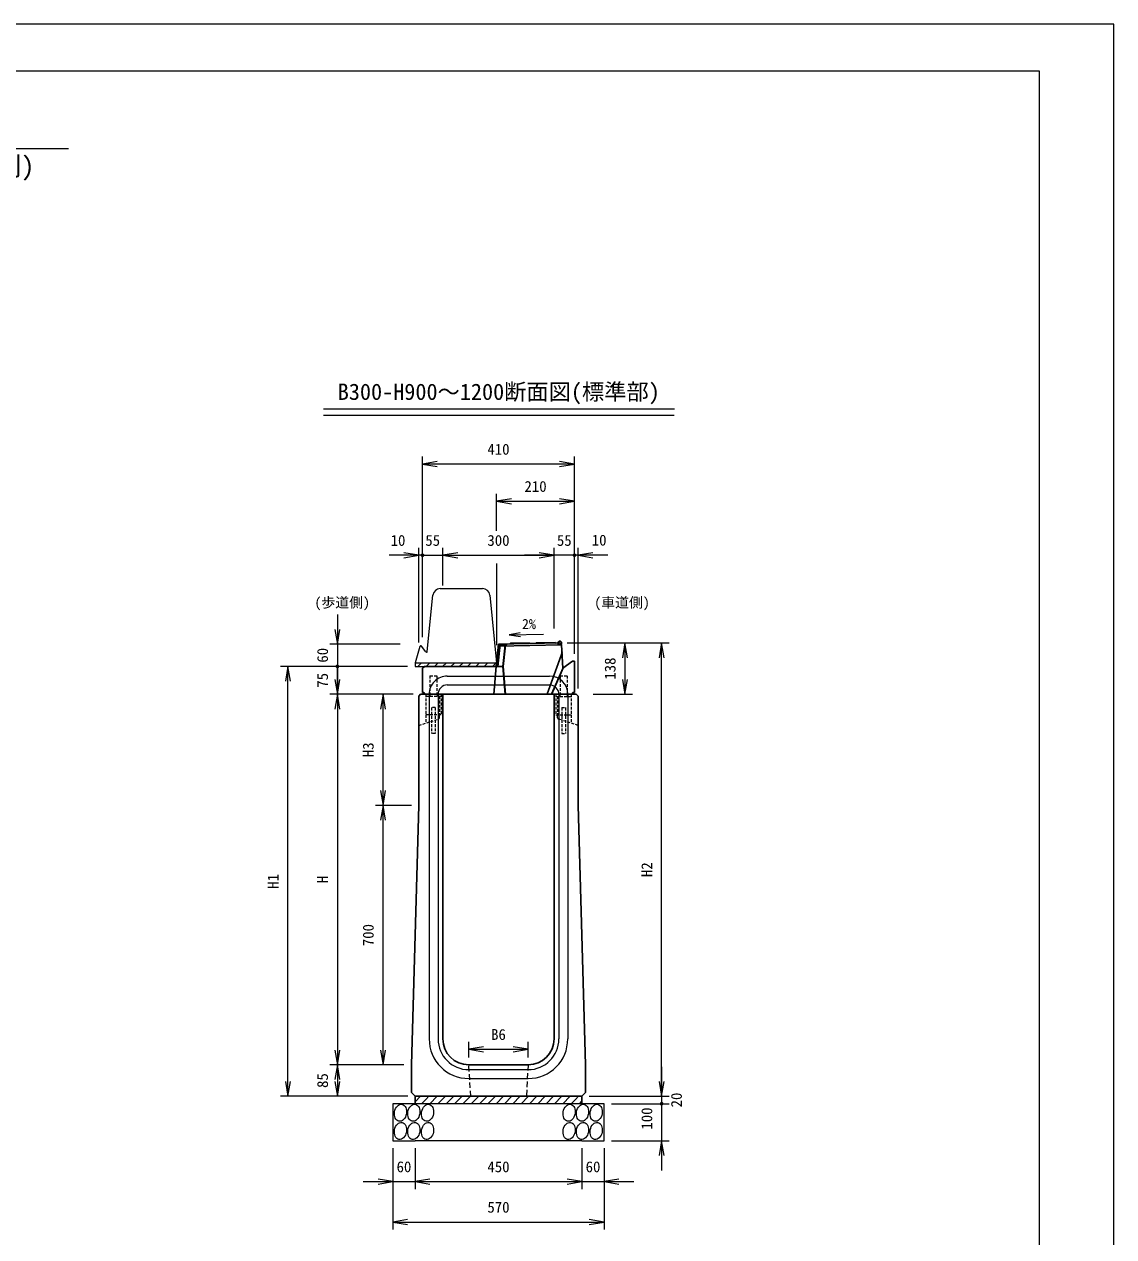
# Model space of a CAD drawing. Units: millimetres at full size, sheet at 1:20. Extents: x 0 to 8400, y 0 to 5940.
# Drawn here: x 5461 to 8400, y 2668 to 5940 of the extents above; entities that cross this region are included whole.
import ezdxf
from ezdxf.enums import TextEntityAlignment as Align

# ---------------------------------------------------------------- set-up
doc = ezdxf.new("R2010")
doc.units = ezdxf.units.MM
doc.header["$LTSCALE"] = 20
doc.header["$PDMODE"] = 32
doc.header["$PDSIZE"] = 10
doc.linetypes.add('USER1', pattern=[0.5625, 0.375, -0.1875])
doc.linetypes.add('USER2', pattern=[1.125, 0.75, -0.375])
for name, color, linetype, lineweight in [('0_2', 7, 'Continuous', 25), ('1', 7, 'Continuous', 9), ('ACC(細線）', 4, 'USER1', 13), ('CON2(細線）', 6, 'Continuous', 13), ('CON（太線）', 1, 'Continuous', 25), ('WORKLAYER', 2, 'Continuous', 25), ('寸法線', 7, 'Continuous', 9), ('構造物-寸法', 7, 'Continuous', 9)]:
    doc.layers.add(name, color=color, linetype=linetype, lineweight=lineweight)
doc.layers.add('Defpoints_5', color=7, linetype='Continuous')
doc.styles.add('ＭＳ ゴシック', font='')
doc.styles.get('ＭＳ ゴシック').set_extended_font_data('MS Gothic')

# ---------------------------------------------------------------- blocks, each defined once
blk = doc.blocks.new('open_arrow')
at = {"color": 0, "linetype": 'Continuous', "lineweight": -2}
blk.add_lwpolyline([(7.5, 1.25), (0, 0), (7.5, -1.25)], dxfattribs=at)
blk = doc.blocks.new('filled_dot')
at = {"color": 0, "linetype": 'Continuous', "lineweight": -2, "const_width": 1.25}
blk.add_lwpolyline([(-0.625, 0, 1), (0.625, 0, 1)], format="xyb", close=True, dxfattribs=at)

msp = doc.modelspace()

# ---------------------------------------------------------------- linework, layer by layer
at = {"layer": '0_2', "lineweight": 13}
for p, q in [((6583.23, 4417.18), (6697.03, 4417.18)), ((6548.13, 4247.15), (6563.33, 4399.17)), ((6716.93, 4399.17), (6735.13, 4217.18)), ((6527.65, 4260.85), (6515.13, 4217.18)), ((6544.56, 4246.12), (6532.38, 4261.76)), ((6515.13, 4217.18), (6515.13, 4207.18)), ((6515.13, 4217.18), (6735.13, 4217.18)), ((6515.13, 4207.18), (6734.13, 4207.18))]:
    msp.add_line(p, q, dxfattribs=at)
at = {"layer": '0_2', "color": 3}
for p, q in [((6759.41, 4264.44), (6744.41, 4264.44)), ((6753.2, 4207.18), (6759.41, 4264.44)), ((6762.61, 4267.68), (6759.41, 4264.44)), ((6734.13, 4207.18), (6727.92, 4132.18)), ((6753.2, 4207.18), (6734.13, 4207.18)), ((6753.2, 4207.18), (6759.41, 4132.18))]:
    msp.add_line(p, q, dxfattribs=at)
at = {"layer": '0_2', "lineweight": 13}
for centre, radius, start, end in [((6583.23, 4397.18), 20, 90, 174.28941), ((6697.03, 4397.18), 20, 5.71059, 90), ((6530.25, 4260.1), 2.7, 37.91649, 164), ((6546.14, 4247.35), 2, 217.91649, 354.28941)]:
    msp.add_arc(centre, radius, start, end, dxfattribs=at)
at = {"layer": '1'}
for p, q in [((6267.64, 4885.57), (7214.37, 4885.57)), ((6268.22, 4901.98), (7214.96, 4901.98))]:
    msp.add_line(p, q, dxfattribs=at)
at = {"layer": 'ACC(細線）'}
for p, q in [((6555.12, 4182.18), (6574.12, 4182.18)), ((6555.12, 4182.18), (6555.12, 4132.18)), ((6574.12, 4182.18), (6574.12, 4132.18)), ((6906.12, 4182.18), (6906.12, 4132.18)), ((6906.12, 4182.18), (6925.12, 4182.18)), ((6925.12, 4182.18), (6925.12, 4132.18)), ((6544.12, 4132.18), (6544.12, 4076.18)), ((6585.12, 4132.18), (6544.12, 4132.18)), ((6585.12, 4132.18), (6544.12, 4132.18)), ((6585.12, 4126.18), (6544.12, 4126.18)), ((6554.62, 4132.18), (6554.62, 4126.18)), ((6574.62, 4132.18), (6574.62, 4126.18)), ((6580.62, 4126.18), (6580.62, 4076.18)), ((6585.12, 4132.18), (6585.12, 4076.18)), ((6895.12, 4132.18), (6895.12, 4076.18)), ((6895.12, 4132.18), (6936.12, 4132.18)), ((6895.12, 4132.18), (6936.12, 4132.18)), ((6895.12, 4126.18), (6936.12, 4126.18)), ((6899.62, 4126.18), (6899.62, 4076.18)), ((6905.62, 4132.18), (6905.62, 4126.18)), ((6925.62, 4132.18), (6925.62, 4126.18)), ((6936.12, 4132.18), (6936.12, 4076.18)), ((6559.62, 4096.18), (6559.62, 4026.18)), ((6569.62, 4096.18), (6559.62, 4096.18)), ((6569.62, 4096.18), (6569.62, 4026.18)), ((6910.62, 4096.18), (6910.62, 4026.18)), ((6910.62, 4096.18), (6920.62, 4096.18)), ((6920.62, 4096.18), (6920.62, 4026.18)), ((6525.12, 4047.88), (6578.56, 4065.5)), ((6585.12, 4076.18), (6544.12, 4076.18)), ((6544.12, 4076.18), (6544.12, 4054.15)), ((6580.62, 4068.35), (6580.62, 4076.18)), ((6895.12, 4076.18), (6936.12, 4076.18)), ((6899.62, 4068.35), (6899.62, 4076.18)), ((6955.12, 4047.88), (6901.69, 4065.5)), ((6936.12, 4076.18), (6936.12, 4054.15)), ((6569.62, 4026.18), (6559.62, 4026.18)), ((6910.62, 4026.18), (6920.62, 4026.18))]:
    msp.add_line(p, q, dxfattribs=at)
for centre, start, end in [((6577.62, 4068.35), 288.24585, 0), ((6902.62, 4068.35), 180, 251.75415)]:
    msp.add_arc(centre, 3, start, end, dxfattribs=at)
at = {"layer": 'CON2(細線）'}
for p, q in [((6602.12, 4181.18), (6878.12, 4181.18)), ((6602.12, 4157.18), (6878.12, 4157.18)), ((6553.12, 4132.18), (6553.12, 3202.18)), ((6577.12, 4132.18), (6577.12, 3202.18)), ((6903.12, 4132.18), (6903.12, 3202.18)), ((6927.12, 4132.18), (6927.12, 3202.18)), ((6660.12, 3119.18), (6820.12, 3119.18)), ((6660.12, 3095.18), (6820.12, 3095.18))]:
    msp.add_line(p, q, dxfattribs=at)
at = {"layer": 'CON2(細線）', "linetype": 'USER2'}
for p, q in [((6665.12, 3047.18), (6660.12, 3132.18)), ((6820.12, 3132.18), (6815.12, 3047.18))]:
    msp.add_line(p, q, dxfattribs=at)
at = {"layer": 'CON2(細線）'}
for centre, radius, start, end in [((6602.12, 4132.18), 49, 90, 180.00009), ((6602.12, 4132.18), 25, 90, 180.00009), ((6878.12, 4132.18), 49, 0, 90), ((6878.12, 4132.18), 25, 0, 90), ((6660.12, 3202.18), 107, 180.00009, 270), ((6660.12, 3202.18), 83, 180.00009, 270), ((6820.12, 3202.18), 107, 270, 0), ((6820.12, 3202.18), 83, 270, 0)]:
    msp.add_arc(centre, radius, start, end, dxfattribs=at)
at = {"layer": 'CON（太線）'}
for p, q in [((6740.13, 4267.27), (6734.13, 4207.18)), ((6741.15, 4264.44), (6735.46, 4207.5)), ((6744.66, 4267.36), (6738.65, 4207.18)), ((6740.13, 4267.27), (6905.41, 4270.42)), ((6772.12, 4269.88), (6823.12, 4270.86)), ((6842.12, 4271.22), (6893.12, 4272.19)), ((6905.41, 4270.42), (6910.43, 4265.42)), ((6910.43, 4265.42), (6914.07, 4202.93)), ((6940.12, 4221.18), (6914.07, 4202.93)), ((6945.12, 4221.18), (6940.12, 4221.18)), ((6945.12, 4137.18), (6945.12, 4221.18)), ((6540.12, 4207.18), (6535.12, 4202.18)), ((6535.12, 4202.18), (6535.12, 4137.18)), ((6540.12, 4207.18), (6734.13, 4207.18)), ((6913.87, 4206.45), (6915.59, 4204)), ((6530.12, 4132.18), (6525.12, 4127.18)), ((6525.12, 4127.18), (6525.12, 3832.18)), ((6530.12, 4132.18), (6590.12, 4132.18)), ((6539.12, 4137.18), (6535.12, 4137.18)), ((6541.12, 4132.18), (6539.12, 4137.18)), ((6541.12, 4132.18), (6939.12, 4132.18)), ((6590.12, 4132.18), (6590.12, 3202.18)), ((6890.12, 4132.18), (6890.12, 3202.18)), ((6890.12, 4132.18), (6950.12, 4132.18)), ((6939.12, 4132.18), (6941.12, 4137.18)), ((6939.12, 4132.18), (6941.12, 4137.18)), ((6941.12, 4137.18), (6945.12, 4137.18)), ((6941.12, 4137.18), (6945.12, 4137.18)), ((6950.12, 4132.18), (6955.12, 4127.18)), ((6955.12, 3832.18), (6955.12, 4127.18)), ((6525.12, 3832.18), (6505.12, 3132.18)), ((6955.12, 3832.18), (6975.12, 3132.18)), ((6505.12, 3057.18), (6505.12, 3132.18)), ((6820.12, 3132.18), (6660.12, 3132.18)), ((6975.12, 3057.18), (6975.12, 3132.18)), ((6505.12, 3057.18), (6515.12, 3047.18)), ((6515.12, 3047.18), (6965.12, 3047.18)), ((6515.12, 3047.18), (6515.12, 3027.18)), ((6975.12, 3057.18), (6965.12, 3047.18)), ((6965.12, 3047.18), (6965.12, 3027.18))]:
    msp.add_line(p, q, dxfattribs=at)
at = {"layer": 'CON（太線）', "color": 2}
msp.add_line((6739.62, 4262.17), (6910.43, 4265.42), dxfattribs=at)
at = {"layer": 'CON（太線）'}
for centre, start, end in [((6660.12, 3202.18), 180.00004, 270), ((6820.12, 3202.18), 270, 0)]:
    msp.add_arc(centre, 70, start, end, dxfattribs=at)
at = {"layer": 'Defpoints_5'}
msp.add_point((6905.41, 4270.42), dxfattribs=at)
msp.add_point((6905.41, 4270.42), dxfattribs=at)
at = {"layer": 'WORKLAYER', "color": 3}
msp.add_line((6738.65, 4207.18), (6744.66, 4267.36), dxfattribs=at)
at = {"layer": 'WORKLAYER'}
for p, q in [((6758.41, 4264.44), (6752.19, 4207.18)), ((6761.58, 4267.66), (6758.41, 4264.44)), ((6758.41, 4132.18), (6752.19, 4207.18))]:
    msp.add_line(p, q, dxfattribs=at)
at = {"layer": '寸法線'}
for p, q in [((6799.04, 4298.08), (6769.14, 4292.51)), ((6769.14, 4292.51), (6862.01, 4294.28)), ((6769.14, 4292.51), (6799.23, 4288.08))]:
    msp.add_line(p, q, dxfattribs=at)
at = {"layer": '構造物-寸法'}
for p, q in [((2999.66, 5604.82), (5580.42, 5604.82)), ((6535.12, 4285.84), (6535.12, 4773.19)), ((6945.12, 4753.19), (6535.12, 4753.19)), ((6945.12, 4241.18), (6945.12, 4773.19)), ((6735.13, 4573.25), (6735.13, 4672.89)), ((6735.13, 4652.89), (6945.12, 4652.89)), ((6945.12, 4241.18), (6945.12, 4672.89)), ((6525.12, 4272.15), (6525.12, 4527.21)), ((6535.12, 4285.84), (6535.12, 4527.21)), ((6535.12, 4285.84), (6535.12, 4527.21)), ((6590.12, 4425.46), (6590.12, 4527.21)), ((6590.12, 4425.46), (6590.12, 4527.21)), ((6890.12, 4309.5), (6890.12, 4527.21)), ((6890.12, 4309.53), (6890.12, 4527.21)), ((6945.12, 4241.18), (6945.12, 4527.21)), ((6945.12, 4241.18), (6945.12, 4527.21)), ((6955.12, 4147.18), (6955.12, 4527.21)), ((6535.12, 4507.21), (6445.12, 4507.21)), ((6535.12, 4507.21), (6670.12, 4507.21)), ((6590.12, 4507.21), (6890.12, 4507.21)), ((6735.13, 4484.76), (6735.13, 4264.64)), ((6945.12, 4507.21), (6810.12, 4507.21)), ((7035.12, 4507.21), (6865.12, 4507.21)), ((6305.47, 4347.28), (6305.47, 4127.18)), ((6475.22, 4267.28), (6285.47, 4267.28)), ((6741.15, 4264.44), (6744.33, 4264.12)), ((6925.41, 4270.42), (7200.23, 4270.42)), ((6925.41, 4270.42), (7101.25, 4270.42)), ((7081.25, 4270.42), (7081.25, 4132.18)), ((7180.23, 3047.18), (7180.23, 4270.42)), ((6911.57, 4246.19), (6870.27, 4132.18)), ((6911.7, 4243.61), (6871.33, 4132.18)), ((6494.97, 4207.18), (6152.01, 4207.18)), ((6172.01, 3047.18), (6172.01, 4207.18)), ((6494.97, 4207.18), (6285.47, 4207.18)), ((6381.41, 4207.18), (6285.47, 4207.18)), ((6305.47, 4132.18), (6305.47, 4207.18)), ((6522.15, 4207.18), (6532.15, 4217.18)), ((6544.6, 4207.18), (6554.6, 4217.18)), ((6567.05, 4207.18), (6577.05, 4217.18)), ((6589.5, 4207.18), (6599.5, 4217.18)), ((6611.95, 4207.18), (6621.95, 4217.18)), ((6634.4, 4207.18), (6644.4, 4217.18)), ((6656.85, 4207.18), (6666.85, 4217.18)), ((6679.3, 4207.18), (6689.3, 4217.18)), ((6701.75, 4207.18), (6711.75, 4217.18)), ((6724.21, 4207.18), (6734.21, 4217.18)), ((6738.65, 4207.18), (6735.46, 4207.5)), ((6914.06, 4203.03), (6882.54, 4132.18)), ((6915.59, 4204), (6883.64, 4132.18)), ((6510.12, 4132.18), (6285.47, 4132.18)), ((6510.12, 4132.18), (6285.47, 4132.18)), ((6305.47, 4132.18), (6305.47, 3132.18)), ((6510.12, 4132.18), (6408.72, 4132.18)), ((6428.72, 3832.18), (6428.72, 4132.18)), ((6870.27, 4132.18), (6883.64, 4132.18)), ((6995.12, 4132.18), (7101.25, 4132.18)), ((6505.12, 3832.18), (6408.72, 3832.18)), ((6505.12, 3832.18), (6408.72, 3832.18)), ((6428.72, 3132.18), (6428.72, 3832.18)), ((6660.12, 3152.18), (6660.12, 3194.06)), ((6660.12, 3174.06), (6820.12, 3174.06)), ((6820.12, 3152.18), (6820.12, 3194.06)), ((6485.12, 3132.18), (6285.47, 3132.18)), ((6485.12, 3132.18), (6285.47, 3132.18)), ((6305.47, 3132.18), (6305.47, 3047.18)), ((6485.12, 3132.18), (6408.72, 3132.18)), ((7180.23, 3127.18), (7180.23, 2947.18)), ((6495.12, 3047.18), (6152.01, 3047.18)), ((6495.12, 3047.18), (6285.47, 3047.18)), ((6515.12, 3032.72), (6529.58, 3047.18)), ((6543.82, 3038.97), (6552.03, 3047.18)), ((6554.48, 3027.18), (6574.48, 3047.18)), ((6576.93, 3027.18), (6596.93, 3047.18)), ((6599.38, 3027.18), (6619.38, 3047.18)), ((6621.84, 3027.18), (6641.84, 3047.18)), ((6644.29, 3027.18), (6664.29, 3047.18)), ((6666.74, 3027.18), (6686.74, 3047.18)), ((6689.19, 3027.18), (6709.19, 3047.18)), ((6711.64, 3027.18), (6731.64, 3047.18)), ((6734.09, 3027.18), (6754.09, 3047.18)), ((6756.54, 3027.18), (6776.54, 3047.18)), ((6778.99, 3027.18), (6798.99, 3047.18)), ((6801.44, 3027.18), (6821.44, 3047.18)), ((6823.89, 3027.18), (6843.89, 3047.18)), ((6846.34, 3027.18), (6866.34, 3047.18)), ((6868.79, 3027.18), (6888.79, 3047.18)), ((6891.24, 3027.18), (6911.24, 3047.18)), ((6913.69, 3027.18), (6933.69, 3047.18)), ((6947.93, 3038.97), (6956.14, 3047.18)), ((6985.12, 3047.18), (7200.23, 3047.18)), ((6985.13, 3047.18), (7200.23, 3047.18)), ((6515.12, 3027.18), (6455.12, 3027.18)), ((6455.12, 3027.18), (6455.12, 2927.18)), ((6965.12, 3027.18), (6515.12, 3027.18)), ((6532.03, 3027.18), (6543.82, 3038.97)), ((6936.14, 3027.18), (6947.93, 3038.97)), ((6958.59, 3027.18), (6965.12, 3033.71)), ((7025.12, 3027.18), (6965.12, 3027.18)), ((7025.12, 2927.18), (7025.12, 3027.18)), ((7045.13, 3027.18), (7200.23, 3027.18)), ((7045.13, 3027.18), (7200.23, 3027.18)), ((7180.23, 3027.18), (7180.23, 2847.18)), ((6455.12, 2927.18), (6515.12, 2927.18)), ((6965.12, 2927.18), (6515.12, 2927.18)), ((6965.12, 2927.18), (7025.12, 2927.18)), ((7045.13, 2927.18), (7200.23, 2927.18)), ((6455.12, 2907.18), (6455.12, 2797.02)), ((6455.12, 2907.18), (6455.12, 2687.94)), ((6515.12, 2907.18), (6515.12, 2797.02)), ((6515.12, 2907.18), (6515.12, 2797.02)), ((6965.12, 2907.18), (6965.12, 2797.02)), ((6965.12, 2907.18), (6965.12, 2797.02)), ((7025.12, 2907.18), (7025.12, 2797.02)), ((7025.12, 2907.18), (7025.12, 2687.94)), ((6375.12, 2817.02), (6595.12, 2817.02)), ((6515.12, 2817.02), (6965.12, 2817.02)), ((6885.12, 2817.02), (7105.12, 2817.02)), ((6455.12, 2707.94), (7025.12, 2707.94))]:
    msp.add_line(p, q, dxfattribs=at)
at = {"layer": '構造物-寸法', "color": 1}
for p, q in [((6770.12, 4267.85), (6772.12, 4269.88)), ((6823.12, 4270.86), (6825.12, 4268.89)), ((6840.13, 4269.18), (6842.12, 4271.22)), ((6893.12, 4272.19), (6896.08, 4270.25))]:
    msp.add_line(p, q, dxfattribs=at)
at = {"layer": '構造物-寸法', "color": 5}
for p, q in [((6911.57, 4246.19), (6870.27, 4132.18)), ((6883.64, 4132.18), (6915.59, 4204))]:
    msp.add_line(p, q, dxfattribs=at)
at = {"layer": '構造物-寸法', "color": 2}
msp.add_lwpolyline([(0, 5940), (0, 0), (8400, 0), (8400, 5940)], close=True, dxfattribs=at)
at = {"layer": '構造物-寸法'}
msp.add_lwpolyline([(200, 5813.45), (200, 273.45), (8200, 273.45), (8200, 5813.45)], close=True, dxfattribs=at)
for centre in [(6475.71, 3002.76), (6511.71, 3002.76), (6548.71, 3002.76), (6930.71, 3002.76), (6966.71, 3002.76), (7003.71, 3002.76), (6475.71, 2953.76), (6511.71, 2953.76), (6548.71, 2953.76), (6930.71, 2953.76), (6966.71, 2953.76), (7003.71, 2953.76)]:
    msp.add_ellipse(centre, major_axis=(-4.13, -22.89), ratio=0.698644, dxfattribs=at)

# ---------------------------------------------------------------- block references
for name, p, xscale, yscale in [('open_arrow', (6535.12, 4753.19), 5.33, 5.33), ('open_arrow', (6735.13, 4652.89), 5.33, 5.33), ('filled_dot', (6535.12, 4507.21), 4, 4), ('open_arrow', (6590.12, 4507.21), 5.33, 5.33), ('open_arrow', (6590.12, 4507.21), 5.33, 5.33), ('open_arrow', (6955.12, 4507.21), 5.33, 5.33), ('open_arrow', (6660.12, 3174.06), 5.33, 5.33), ('open_arrow', (6515.12, 2817.02), 5.33, 5.33), ('open_arrow', (6515.12, 2817.02), 5.33, 5.33), ('open_arrow', (7025.12, 2817.02), 5.33, 5.33), ('open_arrow', (6455.12, 2707.94), 5.33, 5.33)]:
    msp.add_blockref(name, p, dxfattribs=dict(at, xscale=xscale, yscale=yscale))
for name, p, xscale, yscale, rotation in [('open_arrow', (6945.12, 4753.19), 5.33, 5.33, 180), ('open_arrow', (6945.12, 4652.89), 5.33, 5.33, 180), ('open_arrow', (6525.12, 4507.21), 5.33, 5.33, 180), ('filled_dot', (6535.12, 4507.21), 4, 4, 180), ('open_arrow', (6890.12, 4507.21), 5.33, 5.33, 180), ('open_arrow', (6890.12, 4507.21), 5.33, 5.33, 180), ('filled_dot', (6945.12, 4507.21), 4, 4, 180), ('filled_dot', (6945.12, 4507.21), 4, 4, 180), ('open_arrow', (6305.47, 4267.28), 5.33, 5.33, 90), ('open_arrow', (7081.25, 4270.42), 5.33, 5.33, 270), ('open_arrow', (7180.23, 4270.42), 5.33, 5.33, 270), ('open_arrow', (6172.01, 4207.18), 5.33, 5.33, 270), ('filled_dot', (6305.47, 4207.18), 4, 4, 270), ('filled_dot', (6305.47, 4207.18), 4, 4, 270), ('open_arrow', (6305.47, 4132.18), 5.33, 5.33, 90), ('open_arrow', (7081.25, 4132.18), 5.33, 5.33, 90), ('open_arrow', (6305.47, 4132.18), 5.33, 5.33, 270), ('open_arrow', (6428.72, 4132.18), 5.33, 5.33, 270), ('open_arrow', (6428.72, 3832.18), 5.33, 5.33, 90), ('open_arrow', (6428.72, 3832.18), 5.33, 5.33, 270), ('open_arrow', (6820.12, 3174.06), 5.33, 5.33, 180), ('open_arrow', (6305.47, 3132.18), 5.33, 5.33, 90), ('open_arrow', (6428.72, 3132.18), 5.33, 5.33, 90), ('open_arrow', (6305.47, 3132.18), 5.33, 5.33, 270), ('open_arrow', (6172.01, 3047.18), 5.33, 5.33, 90), ('open_arrow', (6305.47, 3047.18), 5.33, 5.33, 90), ('open_arrow', (7180.23, 3047.18), 5.33, 5.33, 90), ('open_arrow', (7180.23, 3047.18), 5.33, 5.33, 90), ('filled_dot', (7180.23, 3027.18), 4, 4, 270), ('filled_dot', (7180.23, 3027.18), 4, 4, 270), ('open_arrow', (7180.23, 2927.18), 5.33, 5.33, 270), ('open_arrow', (6455.12, 2817.02), 5.33, 5.33, 180), ('open_arrow', (6965.12, 2817.02), 5.33, 5.33, 180), ('open_arrow', (6965.12, 2817.02), 5.33, 5.33, 180), ('open_arrow', (7025.12, 2707.94), 5.33, 5.33, 180)]:
    msp.add_blockref(name, p, dxfattribs=dict(at, xscale=xscale, yscale=yscale, rotation=rotation))

# ---------------------------------------------------------------- texts
at = {"layer": '寸法線', "style": 'ＭＳ ゴシック'}
for s, height, p in [('S=1:20(A3印刷)', 51.32, (4998.84, 5516.29)), ('B300-H900～1200断面図(標準部)', 43.99, (6306.48, 4913.16))]:
    msp.add_text(s, height=height, dxfattribs=at).set_placement(p, align=Align.BOTTOM_LEFT)
msp.add_text('2%', height=27.49, dxfattribs=at).set_placement((6822.26, 4299.65), align=Align.BOTTOM_CENTER)
at = {"layer": '構造物-寸法', "style": 'ＭＳ ゴシック'}
for s, p in [('410', (6740.12, 4793.19)), ('210', (6840.13, 4692.89)), ('10', (6469.01, 4547.21)), ('55', (6562.62, 4547.21)), ('300', (6740.12, 4547.21)), ('55', (6917.62, 4547.21)), ('10', (7011.72, 4547.95)), ('B6', (6740.12, 3214.06)), ('60', (6485.12, 2857.02)), ('450', (6740.12, 2857.02)), ('60', (6995.12, 2857.02)), ('570', (6740.12, 2747.94))]:
    msp.add_text(s, height=29.33, dxfattribs=at).set_placement(p, align=Align.MIDDLE_CENTER)
for s, p in [('(歩道側)', (6243.59, 4357.65)), ('(車道側)', (6998.47, 4357.65))]:
    msp.add_text(s, height=27.49, dxfattribs=at).set_placement(p, align=Align.BOTTOM_LEFT)
for s, p in [('60', (6265.47, 4237.23)), ('138', (7041.25, 4201.3)), ('75', (6265.47, 4169.68)), ('H3', (6388.72, 3982.18)), ('H2', (7140.23, 3658.8)), ('H1', (6132.01, 3627.18)), ('H', (6265.47, 3632.18)), ('700', (6388.72, 3482.18)), ('85', (6265.47, 3089.68)), ('20', (7220.23, 3037.18)), ('100', (7140.23, 2987.18))]:
    msp.add_text(s, height=29.33, rotation=90, dxfattribs=at).set_placement(p, align=Align.MIDDLE_CENTER)

doc.saveas('drawing.dxf')
